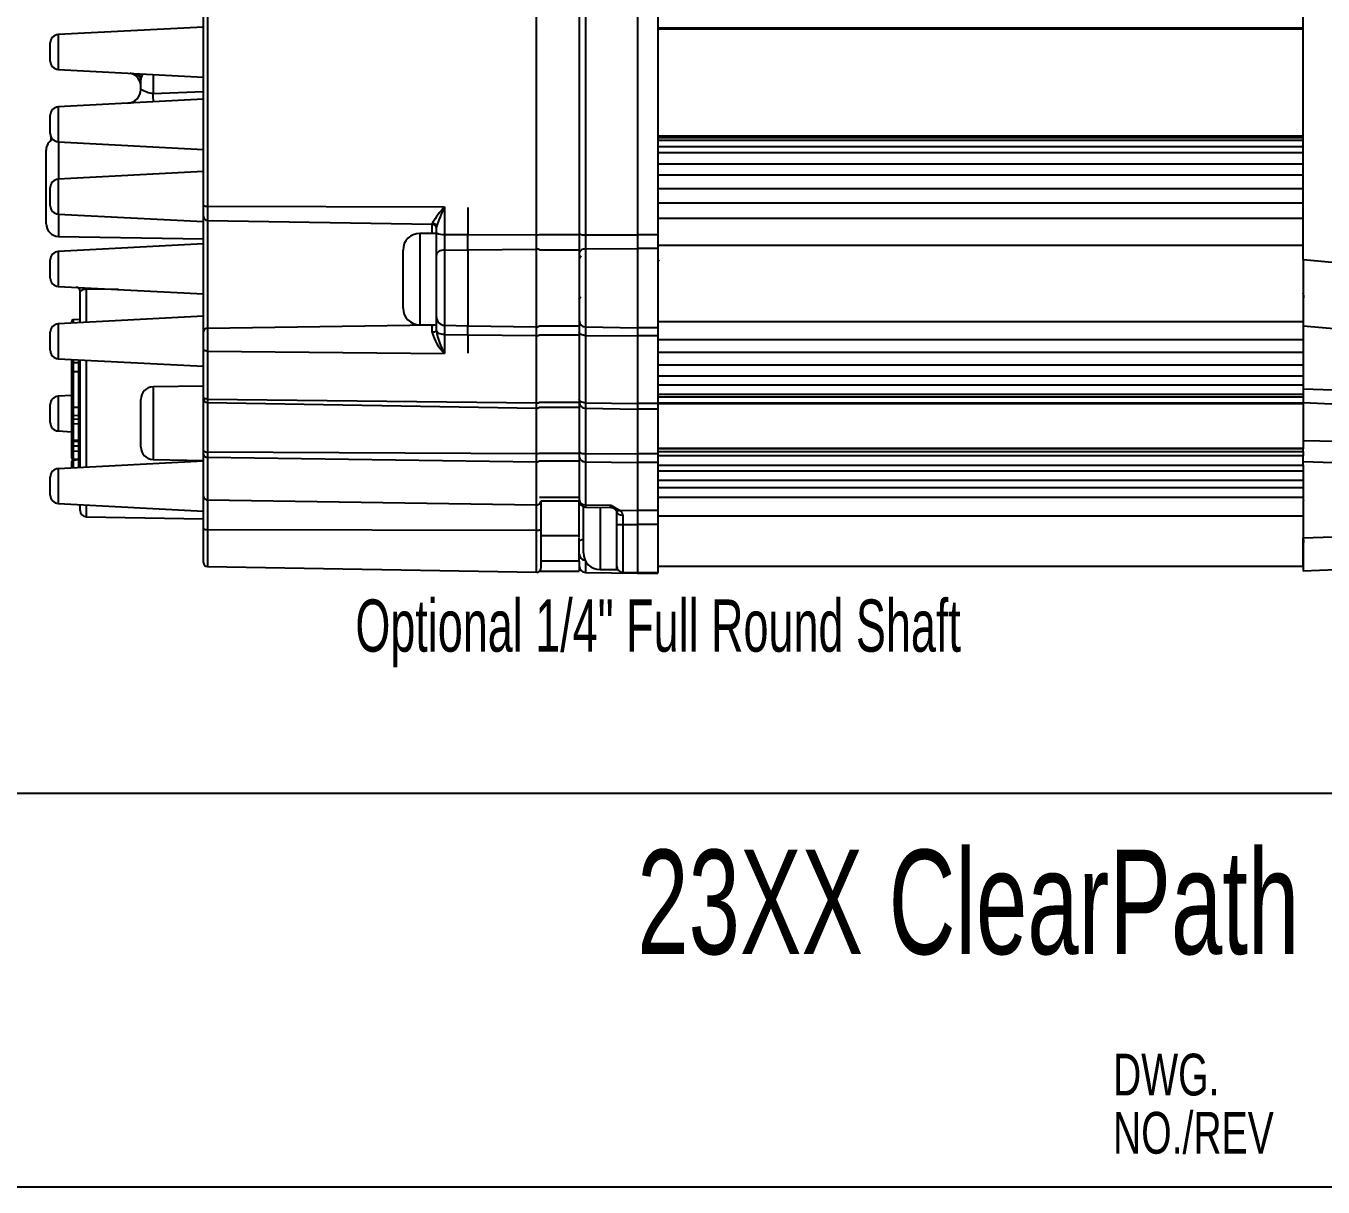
# Model space of a CAD drawing. Extents: x 0.3 to 16.8, y 0.3 to 10.8.
# Drawn here: x 6.943 to 10.048, y 0.267 to 3.048 of the extents above; entities that cross this region are included whole.
import ezdxf
from ezdxf.enums import TextEntityAlignment as Align

# ---------------------------------------------------------------- set-up
doc = ezdxf.new("R2010")
doc.units = 0
doc.layers.get('0').update_dxf_attribs({"linetype": 'CONTINUOUS'})
doc.layers.add('FORMAT', color=7, linetype='CONTINUOUS')

# ---------------------------------------------------------------- blocks, each defined once
blk = doc.blocks.new('SW_NOTE_3')
at = {"color": 0, "linetype": 'CONTINUOUS', "width": 0.7}
for s, p in [('DWG. ', (0, 0)), ('NO./REV', (0, -0.1394))]:
    blk.add_text(s, height=0.1, dxfattribs=at).set_placement(p, align=Align.BOTTOM_LEFT)

msp = doc.modelspace()

# ---------------------------------------------------------------- linework, layer by layer
at = {"color": 7, "linetype": 'CONTINUOUS'}
for p, q in [((10.001, 2.4885), (10.001, 3.336)), ((8.4069, 3.2769), (8.4069, 2.5476)), ((8.4561, 3.2769), (8.4561, 2.5476)), ((7.3681, 2.6179), (7.3681, 3.2379)), ((7.3779, 3.2397), (7.3779, 2.6163)), ((8.1658, 2.5481), (8.1658, 3.2421)), ((8.2824, 3.2421), (8.2824, 2.548)), ((8.2677, 3.2115), (8.2677, 2.5486)), ((7.3681, 3.0456), (7.0205, 3.0274)), ((10.001, 3.0432), (8.4561, 3.0432)), ((10.001, 3.0402), (8.4561, 3.0402)), ((7.0015, 2.964), (7.0015, 3.0074)), ((7.0205, 2.9441), (7.3681, 2.9258)), ((7.2181, 2.8969), (7.2181, 2.9193)), ((7.3681, 2.8724), (7.0205, 2.8542)), ((7.0015, 2.7908), (7.0015, 2.8342)), ((7.0205, 2.7708), (7.3681, 2.7526)), ((10.001, 2.7843), (8.4561, 2.7843)), ((8.4561, 2.7813), (10.001, 2.7813)), ((10.001, 2.7737), (8.4561, 2.7737)), ((6.9915, 2.5742), (6.9915, 2.7503)), ((10.001, 2.7588), (8.4561, 2.7588)), ((10.001, 2.7446), (8.4561, 2.7446)), ((10.001, 2.7167), (8.4561, 2.7167)), ((7.3681, 2.6992), (7.0205, 2.681)), ((10.001, 2.6907), (8.4561, 2.6907)), ((7.0015, 2.6176), (7.0015, 2.661)), ((10.001, 2.6583), (8.4561, 2.6583)), ((7.3681, 2.5925), (7.3681, 2.6179)), ((7.3779, 2.6163), (7.9456, 2.6147)), ((7.9456, 2.6147), (7.9456, 2.5488)), ((8.0009, 2.6134), (8.0009, 2.5486)), ((10.001, 2.6235), (8.4561, 2.6235)), ((7.0205, 2.5976), (7.3681, 2.5794)), ((7.3681, 2.3156), (7.3681, 2.5925)), ((7.3779, 2.5825), (7.9161, 2.5731)), ((10.001, 2.5871), (8.4561, 2.5871)), ((7.9259, 2.5513), (7.8859, 2.5513)), ((7.9259, 2.5527), (7.9259, 2.5668)), ((7.9259, 2.5358), (7.9259, 2.5527)), ((7.9456, 2.5488), (8.0009, 2.5486)), ((7.9456, 2.5488), (7.9456, 2.5114)), ((8.0009, 2.5486), (8.1658, 2.5481)), ((8.0009, 2.512), (8.0009, 2.5486)), ((8.1658, 2.5138), (8.1658, 2.5481)), ((8.2677, 2.5486), (8.2677, 2.5121)), ((8.2824, 2.548), (8.4069, 2.5476)), ((8.2824, 2.548), (8.2824, 2.5139)), ((8.4561, 2.5476), (8.4069, 2.5476)), ((8.4069, 2.5476), (8.4069, 2.5153)), ((8.4561, 2.5476), (8.4561, 2.5153)), ((7.3681, 2.526), (7.0205, 2.5078)), ((7.021, 2.5442), (7.3681, 2.5381)), ((7.9259, 2.3323), (7.9259, 2.5358)), ((8.2824, 2.5139), (8.4069, 2.5153)), ((8.4069, 2.5153), (8.4069, 2.3249)), ((8.4561, 2.5153), (8.4069, 2.5153)), ((10.001, 2.5222), (8.4561, 2.5222)), ((8.4561, 2.5153), (8.4561, 2.3249)), ((7.0015, 2.4444), (7.0015, 2.4878)), ((7.8459, 2.3723), (7.8459, 2.5113)), ((7.9456, 2.5114), (8.0009, 2.512)), ((7.9456, 2.5114), (7.9456, 2.3311)), ((8.0009, 2.512), (8.1658, 2.5138)), ((8.0009, 2.512), (8.0009, 2.3301)), ((8.1658, 2.3273), (8.1658, 2.5138)), ((8.2677, 2.5121), (8.2677, 2.3299)), ((8.2715, 2.4974), (8.2677, 2.4908)), ((8.2824, 2.5139), (8.2824, 2.3271)), ((8.459, 2.4838), (8.4561, 2.4886)), ((10.001, 2.4885), (10.001, 2.3294)), ((10.001, 2.4885), (10.001, 2.3404)), ((7.0205, 2.4244), (7.3681, 2.4062)), ((7.0731, 2.3373), (7.0731, 2.4124)), ((8.2677, 2.394), (8.2712, 2.4)), ((10.0025, 2.4009), (10.001, 2.4082)), ((10.001, 2.3993), (10.0036, 2.3993)), ((7.3681, 2.3528), (7.0205, 2.3346)), ((7.0531, 2.3363), (7.0531, 2.3412)), ((7.0731, 2.3447), (7.056, 2.3442)), ((7.9161, 2.3314), (7.3779, 2.3238)), ((7.8859, 2.3323), (7.9259, 2.3323)), ((7.9161, 2.3142), (7.9161, 2.3314)), ((7.9259, 2.3189), (7.9259, 2.3323)), ((7.9456, 2.3311), (8.0009, 2.3301)), ((7.9456, 2.3311), (7.9456, 2.3088)), ((8.0009, 2.3301), (8.1658, 2.3273)), ((8.0009, 2.3083), (8.0009, 2.3301)), ((8.2677, 2.3299), (8.2677, 2.3081)), ((8.4561, 2.3404), (10.001, 2.3404)), ((10.1348, 2.3176), (10.001, 2.3294)), ((10.001, 2.3294), (10.001, 2.1862)), ((7.0015, 2.2712), (7.0015, 2.3146)), ((7.3681, 2.2746), (7.3681, 2.3156)), ((7.3779, 2.3238), (7.3779, 2.2691)), ((7.9259, 2.3188), (7.9259, 2.3189)), ((7.9456, 2.3088), (8.0009, 2.3083)), ((7.9456, 2.3088), (7.9456, 2.2637)), ((8.0009, 2.3083), (8.1658, 2.3068)), ((8.0009, 2.3083), (8.0009, 2.264)), ((8.1658, 2.3068), (8.1658, 2.3273)), ((8.1658, 2.1453), (8.1658, 2.3068)), ((8.2677, 2.3081), (8.2677, 2.147)), ((8.2824, 2.3271), (8.4069, 2.3249)), ((8.2824, 2.3271), (8.2824, 2.3067)), ((8.2824, 2.3067), (8.4069, 2.3056)), ((8.2824, 2.3067), (8.2824, 2.1452)), ((8.4561, 2.3249), (8.4069, 2.3249)), ((8.4069, 2.3249), (8.4069, 2.3056)), ((8.4561, 2.3056), (8.4069, 2.3056)), ((8.4069, 2.3056), (8.4069, 2.1438)), ((8.4561, 2.3249), (8.4561, 2.3056)), ((8.4561, 2.3056), (8.4561, 2.1438)), ((7.3681, 2.1606), (7.3681, 2.2746)), ((7.3779, 2.2691), (7.3779, 2.1542)), ((7.3779, 2.2691), (7.9456, 2.2637)), ((10.001, 2.2961), (8.4561, 2.2961)), ((7.0205, 2.2512), (7.3681, 2.233)), ((7.0531, 2.2379), (7.0531, 2.2495)), ((7.0531, 2.2207), (7.0531, 2.2379)), ((7.0702, 2.2414), (7.056, 2.2409)), ((7.0731, 1.9915), (7.0731, 2.2485)), ((10.001, 2.2659), (8.4561, 2.2659)), ((7.0531, 2.1373), (7.0531, 2.2207)), ((7.056, 2.2207), (7.0702, 2.2207)), ((7.056, 2.2207), (7.056, 2.1352)), ((7.0731, 2.2207), (7.0702, 2.2207)), ((7.0702, 2.1349), (7.0702, 2.2207)), ((10.001, 2.2355), (8.4561, 2.2355)), ((8.4561, 2.2101), (10.001, 2.2101)), ((7.3681, 2.1857), (7.2476, 2.1836)), ((10.001, 2.1881), (8.4561, 2.1881)), ((10.001, 2.1862), (10.001, 2.1659)), ((10.001, 2.1793), (10.1348, 2.1741)), ((7.0531, 2.1631), (7.0205, 2.1613)), ((7.2181, 2.0396), (7.2181, 2.1536)), ((7.3681, 2.1558), (7.3681, 2.1606)), ((7.3681, 2.0303), (7.3681, 2.1558)), ((7.3779, 2.1542), (8.1658, 2.1453)), ((7.3779, 2.1542), (7.3779, 2.1461)), ((7.3779, 2.1461), (8.1658, 2.1328)), ((7.3779, 2.1461), (7.3779, 2.0277)), ((8.1658, 2.1328), (8.1658, 2.1453)), ((8.2677, 2.147), (8.2677, 2.1354)), ((8.2824, 2.1452), (8.4069, 2.1438)), ((8.2824, 2.1452), (8.2824, 2.1326)), ((8.4561, 2.1438), (8.4069, 2.1438)), ((8.4069, 2.1438), (8.4069, 2.1306)), ((8.4561, 2.1659), (10.001, 2.1659)), ((10.001, 2.1588), (8.4561, 2.1588)), ((10.001, 2.1444), (8.4561, 2.1444)), ((8.4561, 2.1438), (8.4561, 2.1306)), ((8.4561, 2.1435), (10.001, 2.1435)), ((10.001, 2.1659), (10.001, 2.1605)), ((10.001, 2.1605), (10.001, 2.1588)), ((10.001, 2.1588), (10.001, 2.1444)), ((10.001, 2.1465), (10.1348, 2.14)), ((10.001, 2.1444), (10.001, 2.1435)), ((10.001, 2.1435), (10.001, 2.0364)), ((7.0015, 2.098), (7.0015, 2.1414)), ((7.0531, 2.1179), (7.0531, 2.1373)), ((7.0531, 2.1043), (7.0531, 2.1179)), ((7.056, 2.1352), (7.0702, 2.1349)), ((7.056, 2.1352), (7.056, 2.1158)), ((7.056, 2.1158), (7.0702, 2.1154)), ((7.056, 2.1158), (7.056, 2.1067)), ((7.0702, 2.1154), (7.0702, 2.1349)), ((7.0702, 2.1071), (7.0702, 2.1154)), ((8.1658, 2.0241), (8.1658, 2.1328)), ((8.2677, 2.1354), (8.2677, 2.0248)), ((8.2824, 2.1326), (8.4069, 2.1306)), ((8.2824, 2.1326), (8.2824, 2.0241)), ((8.4561, 2.1306), (8.4069, 2.1306)), ((8.4069, 2.1306), (8.4069, 2.0235)), ((8.4561, 2.1306), (8.4561, 2.0235)), ((7.0531, 2.093), (7.0531, 2.1043)), ((7.0531, 2.0568), (7.0531, 2.093)), ((7.056, 2.1067), (7.0702, 2.1071)), ((7.056, 2.1067), (7.056, 2.0954)), ((7.056, 2.0954), (7.0702, 2.0958)), ((7.056, 2.0954), (7.056, 2.0568)), ((7.0702, 2.0958), (7.0702, 2.1071)), ((7.0702, 2.0561), (7.0702, 2.0958)), ((7.0205, 2.078), (7.0531, 2.0763)), ((7.056, 2.0568), (7.0531, 2.0568)), ((7.0531, 2.0424), (7.0531, 2.0568)), ((7.056, 2.0568), (7.0702, 2.0561)), ((7.056, 2.0538), (7.0702, 2.0531)), ((7.0702, 2.0561), (7.0731, 2.0561)), ((10.001, 2.0555), (10.1348, 2.0527)), ((7.0531, 2.0424), (7.056, 2.0424)), ((7.0531, 2.033), (7.0531, 2.0424)), ((7.0531, 2.0139), (7.0531, 2.033)), ((7.056, 2.0424), (7.0702, 2.0424)), ((7.056, 2.0424), (7.056, 2.0302)), ((7.056, 2.0302), (7.0702, 2.0298)), ((7.056, 2.0302), (7.056, 2.011)), ((7.0702, 2.0424), (7.0731, 2.0424)), ((7.0702, 2.0298), (7.0702, 2.0424)), ((7.0702, 2.0106), (7.0702, 2.0298)), ((7.3681, 2.0226), (7.3681, 2.0303)), ((7.3681, 1.9215), (7.3681, 2.0226)), ((7.3779, 2.0277), (8.1658, 2.0241)), ((7.3779, 2.0277), (7.3779, 2.015)), ((8.1658, 2.0044), (8.1658, 2.0241)), ((8.2677, 2.0248), (8.2677, 2.0065)), ((8.2824, 2.0241), (8.4069, 2.0235)), ((8.2824, 2.0241), (8.2824, 2.0043)), ((8.4561, 2.0235), (8.4069, 2.0235)), ((8.4069, 2.0235), (8.4069, 2.0026)), ((10.001, 2.0364), (8.4561, 2.0364)), ((8.4561, 2.0364), (8.4561, 2.0351)), ((10.001, 2.0351), (8.4561, 2.0351)), ((8.4561, 2.0291), (10.001, 2.0291)), ((8.4561, 2.0235), (8.4561, 2.0026)), ((10.001, 2.0184), (8.4561, 2.0184)), ((10.001, 2.0364), (10.001, 2.0351)), ((10.001, 2.0291), (10.001, 2.0351)), ((10.001, 2.0291), (10.001, 2.0184)), ((10.001, 2.0184), (10.001, 2.0193)), ((10.001, 1.9965), (10.001, 2.0184)), ((7.3681, 2.0059), (7.0205, 1.9876)), ((7.0531, 2.0128), (7.0531, 2.0139)), ((7.0531, 1.9894), (7.0531, 2.0052)), ((7.056, 2.011), (7.0702, 2.0106)), ((7.056, 2.0098), (7.0702, 2.0093)), ((7.0702, 2.0088), (7.056, 2.0082)), ((7.2476, 2.0096), (7.3681, 2.0075)), ((7.3779, 2.015), (8.1658, 2.0044)), ((7.3779, 2.015), (7.3779, 1.913)), ((8.1658, 1.9013), (8.1658, 2.0044)), ((8.2677, 2.0065), (8.2677, 1.9185)), ((8.2824, 2.0043), (8.4069, 2.0026)), ((8.2824, 2.0043), (8.2824, 1.9012)), ((8.4561, 2.0026), (8.4069, 2.0026)), ((8.4069, 2.0026), (8.4069, 1.8876)), ((8.4561, 2.0026), (8.4561, 1.8876)), ((8.4561, 1.9965), (10.001, 1.9965)), ((10.001, 2.0048), (10.1348, 2.0001)), ((10.001, 1.9965), (10.001, 1.8223)), ((7.0015, 1.9243), (7.0015, 1.9677)), ((10.001, 1.9819), (8.4561, 1.9819)), ((8.4561, 1.9604), (10.001, 1.9604)), ((10.001, 1.9417), (8.4561, 1.9417)), ((7.0205, 1.9043), (7.3681, 1.8861)), ((7.0731, 1.8877), (7.0731, 1.9016)), ((7.3681, 1.8437), (7.3681, 1.9215)), ((7.3779, 1.913), (8.1658, 1.9013)), ((7.3779, 1.913), (7.3779, 1.8424)), ((8.1658, 1.8406), (8.1658, 1.9013)), ((8.1759, 1.9104), (8.2677, 1.9104)), ((8.1759, 1.9098), (8.1759, 1.8419)), ((8.2677, 1.9185), (8.2677, 1.9104)), ((8.2677, 1.8266), (8.2677, 1.9118)), ((8.2777, 1.8671), (8.2777, 1.8964)), ((8.2824, 1.9012), (8.343, 1.9003)), ((8.2824, 1.8955), (8.343, 1.8945)), ((8.4561, 1.9194), (10.001, 1.9194)), ((10.0027, 1.9109), (10.0025, 1.9112)), ((7.0878, 1.8727), (7.3681, 1.8678)), ((8.2777, 1.7861), (8.2777, 1.8671)), ((8.3577, 1.8848), (8.3577, 1.8885)), ((8.3577, 1.8789), (8.3577, 1.8848)), ((8.3577, 1.8738), (8.3577, 1.8789)), ((8.3577, 1.7461), (8.3577, 1.8738)), ((8.3637, 1.8883), (8.4069, 1.8876)), ((8.3724, 1.8763), (8.3724, 1.8542)), ((8.4561, 1.8876), (8.4069, 1.8876)), ((8.4069, 1.8876), (8.4069, 1.8542)), ((8.4561, 1.8876), (8.4561, 1.8542)), ((10.001, 1.874), (8.4561, 1.874)), ((7.3681, 1.7632), (7.3681, 1.8437)), ((7.3779, 1.8424), (8.1658, 1.8406)), ((8.1759, 1.8419), (8.1759, 1.7495)), ((8.3724, 1.8542), (8.4069, 1.8542)), ((8.4561, 1.8542), (8.4069, 1.8542)), ((8.4561, 1.8542), (8.4561, 1.7387)), ((8.2677, 1.8245), (8.2677, 1.8266)), ((8.2677, 1.8133), (8.2677, 1.8229)), ((8.2677, 1.7844), (8.2677, 1.8133)), ((10.001, 1.8223), (10.1348, 1.8263)), ((10.001, 1.8223), (10.001, 1.7425)), ((10.001, 1.7542), (10.001, 1.8223)), ((10.0025, 1.8147), (10.001, 1.822)), ((10.001, 1.8131), (10.0036, 1.8131)), ((8.2677, 1.7663), (8.2677, 1.7844)), ((7.3779, 1.7532), (8.1658, 1.7395)), ((8.1729, 1.7422), (8.2677, 1.7422)), ((8.2677, 1.7663), (8.2677, 1.7422)), ((8.2824, 1.7394), (8.4069, 1.7372)), ((8.3177, 1.7461), (8.3577, 1.7461)), ((8.3724, 1.7393), (8.4069, 1.7387)), ((8.4561, 1.7542), (10.001, 1.7542)), ((8.4069, 1.7387), (8.4561, 1.7387)), ((8.4069, 1.7372), (8.4561, 1.7372)), ((8.4561, 1.7387), (8.4561, 1.7372)), ((4.0147, 1.2104), (16.7513, 1.2104)), ((16.7513, 0.2671), (0.2513, 0.2671))]:
    msp.add_line(p, q, dxfattribs=at)
at = {"color": 8, "linetype": 'CONTINUOUS'}
for p, q in [((7.0205, 3.0274), (7.0205, 2.9441)), ((7.2476, 2.9321), (7.2476, 2.8865)), ((7.2476, 2.8865), (7.3681, 2.8912)), ((7.0205, 2.8542), (7.0205, 2.7708)), ((7.021, 2.7708), (7.021, 2.681)), ((7.0205, 2.681), (7.0205, 2.5976)), ((7.3779, 2.6163), (7.3779, 2.5825)), ((7.021, 2.5976), (7.021, 2.5442)), ((7.3779, 2.5825), (7.3779, 2.3238)), ((7.8859, 2.5513), (7.8859, 2.3323)), ((7.9161, 2.5762), (7.9161, 2.5731)), ((7.9161, 2.5513), (7.9161, 2.5731)), ((8.1727, 2.5486), (8.2677, 2.5486)), ((7.0205, 2.5078), (7.0205, 2.4244)), ((8.1727, 2.5121), (8.2677, 2.5121)), ((7.0878, 2.4174), (7.0878, 2.3381)), ((7.1649, 2.4169), (7.0878, 2.4174)), ((7.0205, 2.3346), (7.0205, 2.2512)), ((7.056, 2.3442), (7.056, 2.3364)), ((8.1727, 2.3299), (8.2677, 2.3299)), ((8.1727, 2.3081), (8.2677, 2.3081)), ((7.056, 2.2494), (7.056, 2.2409)), ((7.056, 2.2409), (7.056, 2.2207)), ((7.0702, 2.2414), (7.0702, 2.2486)), ((7.0702, 2.2207), (7.0702, 2.2414)), ((7.0878, 2.2477), (7.0878, 1.9912)), ((7.2476, 2.1836), (7.2476, 2.0096)), ((7.0205, 2.1613), (7.0205, 2.078)), ((8.1727, 2.147), (8.2677, 2.147)), ((8.1727, 2.1354), (8.2677, 2.1354)), ((7.056, 2.0538), (7.056, 2.0424)), ((7.0702, 2.0424), (7.0702, 2.0531)), ((8.1727, 2.0248), (8.2677, 2.0248)), ((7.0205, 1.9876), (7.0205, 1.9043)), ((7.056, 2.011), (7.056, 2.0098)), ((7.056, 2.0082), (7.056, 1.9895)), ((7.056, 2.0082), (7.056, 2.0082)), ((7.0702, 2.0093), (7.0702, 2.0106)), ((7.0702, 1.9903), (7.0702, 2.0088)), ((8.1727, 2.0065), (8.2677, 2.0065)), ((7.0878, 1.9008), (7.0878, 1.8727)), ((8.2677, 1.9185), (8.1727, 1.9185)), ((8.2824, 1.9012), (8.2824, 1.8955)), ((8.3177, 1.8949), (8.3177, 1.8738)), ((8.343, 1.8945), (8.343, 1.9003)), ((8.3177, 1.8738), (8.3177, 1.7461)), ((7.3779, 1.8424), (7.3779, 1.7532)), ((8.1658, 1.7395), (8.1658, 1.8406)), ((8.3724, 1.8542), (8.3724, 1.7393)), ((8.4069, 1.8542), (8.4069, 1.7387)), ((8.2677, 1.8266), (8.1759, 1.8266)), ((8.2677, 1.7663), (8.1759, 1.7663)), ((8.2824, 1.7672), (8.2824, 1.7394)), ((8.4069, 1.7387), (8.4069, 1.7372))]:
    msp.add_line(p, q, dxfattribs=at)
at = {"color": 7, "linetype": 'CONTINUOUS'}
for points in [[(7.1985, 2.935), (7.209, 2.9318), (7.2181, 2.9248)], [(7.2119, 2.934), (7.2154, 2.9299), (7.2181, 2.9193)], [(7.0029, 2.7827), (7.0042, 2.7797), (7.0042, 2.7756), (7.0036, 2.774), (7.0037, 2.7741)], [(7.9456, 2.5114), (7.9417, 2.5111), (7.938, 2.5104), (7.9346, 2.5092), (7.9317, 2.5076), (7.9292, 2.5057), (7.9274, 2.5036), (7.9263, 2.5012), (7.9259, 2.4988)], [(8.2824, 2.5139), (8.2796, 2.5137), (8.2768, 2.5132), (8.2742, 2.5123), (8.272, 2.5111), (8.2702, 2.5097), (8.2688, 2.5081), (8.268, 2.5063), (8.2677, 2.5045)], [(10.001, 2.4885), (10.0787, 2.4814), (10.1534, 2.4746), (10.184, 2.4718)], [(7.0878, 2.4174), (7.0832, 2.4171), (7.0792, 2.4159), (7.0762, 2.4145), (7.0742, 2.4131), (7.0731, 2.4122), (7.0731, 2.4124)], [(7.9259, 2.3188), (7.9257, 2.3179), (7.9252, 2.3171), (7.9243, 2.3163), (7.9231, 2.3156), (7.9216, 2.315), (7.9199, 2.3146), (7.918, 2.3143), (7.9161, 2.3142)], [(7.9456, 2.3088), (7.9417, 2.309), (7.938, 2.3096), (7.9346, 2.3105), (7.9317, 2.3118), (7.9292, 2.3133), (7.9274, 2.3151), (7.9263, 2.317), (7.9259, 2.3189)], [(8.2824, 2.3067), (8.2796, 2.3069), (8.2768, 2.3073), (8.2742, 2.308), (8.272, 2.309), (8.2702, 2.3101), (8.2688, 2.3114), (8.268, 2.3129), (8.2677, 2.3143)], [(7.3779, 2.2691), (7.376, 2.2692), (7.3741, 2.2696), (7.3724, 2.2701), (7.371, 2.2708), (7.3697, 2.2716), (7.3688, 2.2725), (7.3683, 2.2735), (7.3681, 2.2746)], [(7.3779, 2.1542), (7.376, 2.1543), (7.3741, 2.1547), (7.3724, 2.1553), (7.371, 2.1561), (7.3697, 2.1571), (7.3688, 2.1582), (7.3683, 2.1594), (7.3681, 2.1606)], [(8.2824, 2.1452), (8.2796, 2.1454), (8.2768, 2.146), (8.2742, 2.1469), (8.272, 2.1481), (8.2702, 2.1496), (8.2688, 2.1512), (8.268, 2.153), (8.2677, 2.1549)], [(7.0702, 2.0531), (7.0702, 2.0531), (7.0702, 2.0532)], [(7.0702, 2.0088), (7.0632, 2.0085), (7.056, 2.0082)], [(7.0702, 2.0093), (7.0708, 2.0093), (7.0713, 2.0091)], [(8.343, 1.9003), (8.3431, 1.9002), (8.3637, 1.8883)], [(8.3503, 1.8924), (8.3506, 1.8922), (8.3546, 1.8894)], [(8.3577, 1.8848), (8.358, 1.8832), (8.3588, 1.8816), (8.3602, 1.8802), (8.362, 1.8789), (8.3642, 1.8778), (8.3668, 1.877), (8.3696, 1.8765), (8.3724, 1.8763)], [(10.184, 1.7489), (10.1534, 1.7478), (10.0787, 1.7452), (10.001, 1.7425)]]:
    msp.add_lwpolyline(points, dxfattribs=at)
at = {"color": 8, "linetype": 'CONTINUOUS'}
for points in [[(7.0702, 2.0088), (7.0702, 2.0088), (7.0702, 2.0088)], [(8.2777, 1.8178), (8.2768, 1.8177), (8.2742, 1.8172), (8.272, 1.8166), (8.2702, 1.8159), (8.2688, 1.8151), (8.268, 1.8142), (8.2677, 1.8133)]]:
    msp.add_lwpolyline(points, dxfattribs=at)
at = {"color": 7, "linetype": 'CONTINUOUS'}
for centre, radius, start, end in [((7.0215, 3.0074), 0.02, 93, 180), ((7.0215, 2.964), 0.02, 180, 267), ((7.1864, 2.9042), 0.0314, 7.8712, 79.2519), ((7.1921, 2.9183), 0.0264, 9.7667, 37.7875), ((7.1849, 2.8959), 0.033, 274.0799, 0.5669), ((7.258, 2.9626), 0.0769, 238.7243, 262.2046), ((7.0215, 2.8342), 0.02, 93, 180), ((7.0215, 2.7503), 0.03, 119.2761, 180), ((6.9955, 2.7787), 0.0085, 313.4828, 30.2496), ((7.0215, 2.7908), 0.02, 180, 267), ((7.0215, 2.661), 0.02, 93, 180), ((7.0215, 2.6176), 0.02, 180, 267), ((7.3755, 2.6329), 0.0168, 243.6916, 278.0697), ((8.1238, 2.4478), 0.2442, 136.8716, 148.269), ((8.19, 2.4864), 0.276, 152.3065, 163.0661), ((7.3781, 2.5925), 0.01, 180, 269), ((7.0215, 2.5742), 0.03, 180, 269), ((7.8859, 2.5113), 0.04, 90, 180), ((7.9163, 2.5665), 0.00969, 1.8789, 90.8448), ((7.9159, 2.5631), 0.01, 0, 89), ((7.9409, 2.5771), 0.0286, 238.4424, 279.3715), ((8.2789, 2.5692), 0.0215, 238.4417, 279.3719), ((7.0215, 2.4878), 0.02, 93, 180), ((7.0215, 2.4444), 0.02, 180, 267), ((7.0631, 2.4122), 0.01, 0, 87), ((7.8859, 2.3723), 0.04, 180, 270), ((7.0215, 2.3146), 0.02, 93, 180), ((7.0561, 2.3412), 0.003, 92, 180), ((7.9459, 2.3511), 0.02, 180.002, 269.002), ((8.2827, 2.3421), 0.015, 180.0019, 269.0019), ((7.3772, 2.3146), 0.00918, 85.6193, 173.693), ((8.0086, 2.3344), 0.0947, 192.3096, 228.2556), ((8.0793, 2.3424), 0.1552, 188.7472, 210.4842), ((7.0215, 2.2712), 0.02, 180, 267), ((7.0561, 2.2379), 0.003, 92, 180), ((7.0701, 2.2444), 0.003, 272, 0), ((7.0553, 2.5038), 0.2831, 269.5575, 270.1436), ((7.2481, 2.1536), 0.03, 91, 180), ((7.0215, 2.1414), 0.02, 93, 180), ((7.3779, 2.1559), 0.00983, 180.9933, 270.0035), ((8.2824, 2.1474), 0.0147, 180.9928, 270.0042), ((7.0557, 2.1378), 0.00264, 191.378, 276.731), ((7.0557, 2.1184), 0.00264, 191.3792, 276.7317), ((7.0705, 2.1322), 0.00264, 11.3801, 96.7308), ((7.0705, 2.1128), 0.00264, 11.3779, 96.7311), ((7.0215, 2.098), 0.02, 180, 267), ((7.0558, 2.104), 0.00274, 86.3353, 173.6267), ((7.0558, 2.0927), 0.00274, 86.3375, 173.6261), ((7.0704, 2.1099), 0.00274, 266.3384, 353.6252), ((7.0704, 2.0985), 0.00274, 266.3384, 353.6252), ((7.0561, 2.0568), 0.003, 180, 267.5307), ((7.0701, 2.0502), 0.00297, 0.6109, 88.6552), ((7.056, 2.0331), 0.00291, 181.7564, 269.8071), ((7.0702, 2.0269), 0.00291, 1.7552, 89.8084), ((7.2481, 2.0396), 0.03, 180, 269), ((7.3757, 2.0391), 0.0116, 229.2067, 281.2087), ((7.377, 2.0239), 0.00901, 188.4918, 275.7895), ((8.2791, 2.0411), 0.0174, 229.2081, 281.2077), ((7.0215, 1.9677), 0.02, 93, 180), ((7.056, 2.0139), 0.00291, 181.7564, 269.8071), ((7.0561, 2.0128), 0.003, 180, 268), ((7.0561, 2.0052), 0.003, 92.4985, 180), ((7.056, 2.0052), 0.00296, 91.2693, 179.3197), ((7.0701, 2.0118), 0.003, 272.1961, 359.9922), ((7.0701, 2.0118), 0.003, 272.1822, 359.9873), ((7.0701, 2.0118), 0.00297, 271.4927, 359.5285), ((8.2811, 2.0178), 0.0135, 188.4911, 275.7903), ((7.0215, 1.9243), 0.02, 180, 267), ((7.3774, 1.9223), 0.00931, 184.8864, 273.3529), ((8.1666, 1.9107), 0.00937, 264.8745, 354.9114), ((8.2816, 1.9151), 0.014, 184.8861, 273.3536), ((8.2827, 1.9105), 0.015, 180, 269), ((8.3427, 1.8795), 0.015, 59.3425, 89), ((7.0881, 1.8877), 0.015, 180, 269), ((8.3515, 1.8849), 0.00618, 359.3202, 72.751), ((8.358, 1.875), 0.0145, 5.4301, 66.7946), ((7.3755, 1.8623), 0.0201, 248.2599, 276.8187), ((8.1683, 1.8615), 0.021, 263.0697, 291.3453), ((8.3688, 2.1672), 0.313, 267.9691, 270.6671), ((8.3177, 1.7861), 0.04, 180, 270), ((7.3781, 1.7632), 0.01, 180, 269), ((8.1659, 1.7495), 0.01, 269, 0), ((8.2827, 1.7544), 0.015, 180, 269), ((8.3727, 1.7543), 0.015, 180, 269)]:
    msp.add_arc(centre, radius, start, end, dxfattribs=at)
at = {"color": 8, "linetype": 'CONTINUOUS'}
for centre, radius, start, end in [((7.2421, 2.918), 0.024, 140.1518, 176.8489), ((4.6202, 2.7449), 2.6311, 2.6409, 3.0844), ((8.1663, 2.5886), 0.0406, 269.2646, 279.1364), ((8.1662, 2.5001), 0.0137, 61.3899, 91.6365), ((7.0631, 2.4124), 0.00998, 0.0773, 77.2736), ((7.049, 2.4227), 0.0392, 352.235, 357.2892), ((7.916, 2.3432), 0.0118, 270.6005, 291.985), ((8.1659, 2.3373), 0.01, 269, 312.6678), ((8.1662, 2.3231), 0.0163, 268.4537, 293.5212), ((8.1661, 2.1588), 0.0134, 268.3619, 299.268), ((8.166, 2.143), 0.0102, 268.8841, 311.4908), ((7.0745, 2.0551), 0.0186, 174.905, 184.1558), ((7.0501, 2.0545), 0.0202, 356.2124, 4.7262), ((8.1663, 2.0545), 0.0304, 269.038, 282.2625), ((7.0701, 2.0075), 0.00309, 46.7016, 88.4029), ((8.1661, 2.0163), 0.0119, 268.433, 304.0205), ((8.3618, 1.9111), 0.0217, 209.7583, 238.5761), ((8.3603, 1.8972), 0.00961, 233.9943, 291.0746), ((8.2826, 1.7833), 0.0149, 180.4233, 266.9928)]:
    msp.add_arc(centre, radius, start, end, dxfattribs=at)

# ---------------------------------------------------------------- block references
at = {"color": 7, "linetype": 'CONTINUOUS'}
msp.add_blockref('SW_NOTE_3', (9.5455, 0.4565), dxfattribs=at)

# ---------------------------------------------------------------- texts
at = {"layer": 'FORMAT', "width": 0.643548}
msp.add_text('Optional 1/4" Full Round Shaft ', height=0.125, dxfattribs=at).set_placement((7.7319, 1.5119), align=Align.BOTTOM_LEFT)
at = {"layer": 'FORMAT', "color": 7, "width": 0.661111}
msp.add_text('23XX ClearPath Motor Family', height=0.25, dxfattribs=at).set_placement((8.4066, 0.75), align=Align.BOTTOM_LEFT)

doc.saveas('drawing.dxf')
